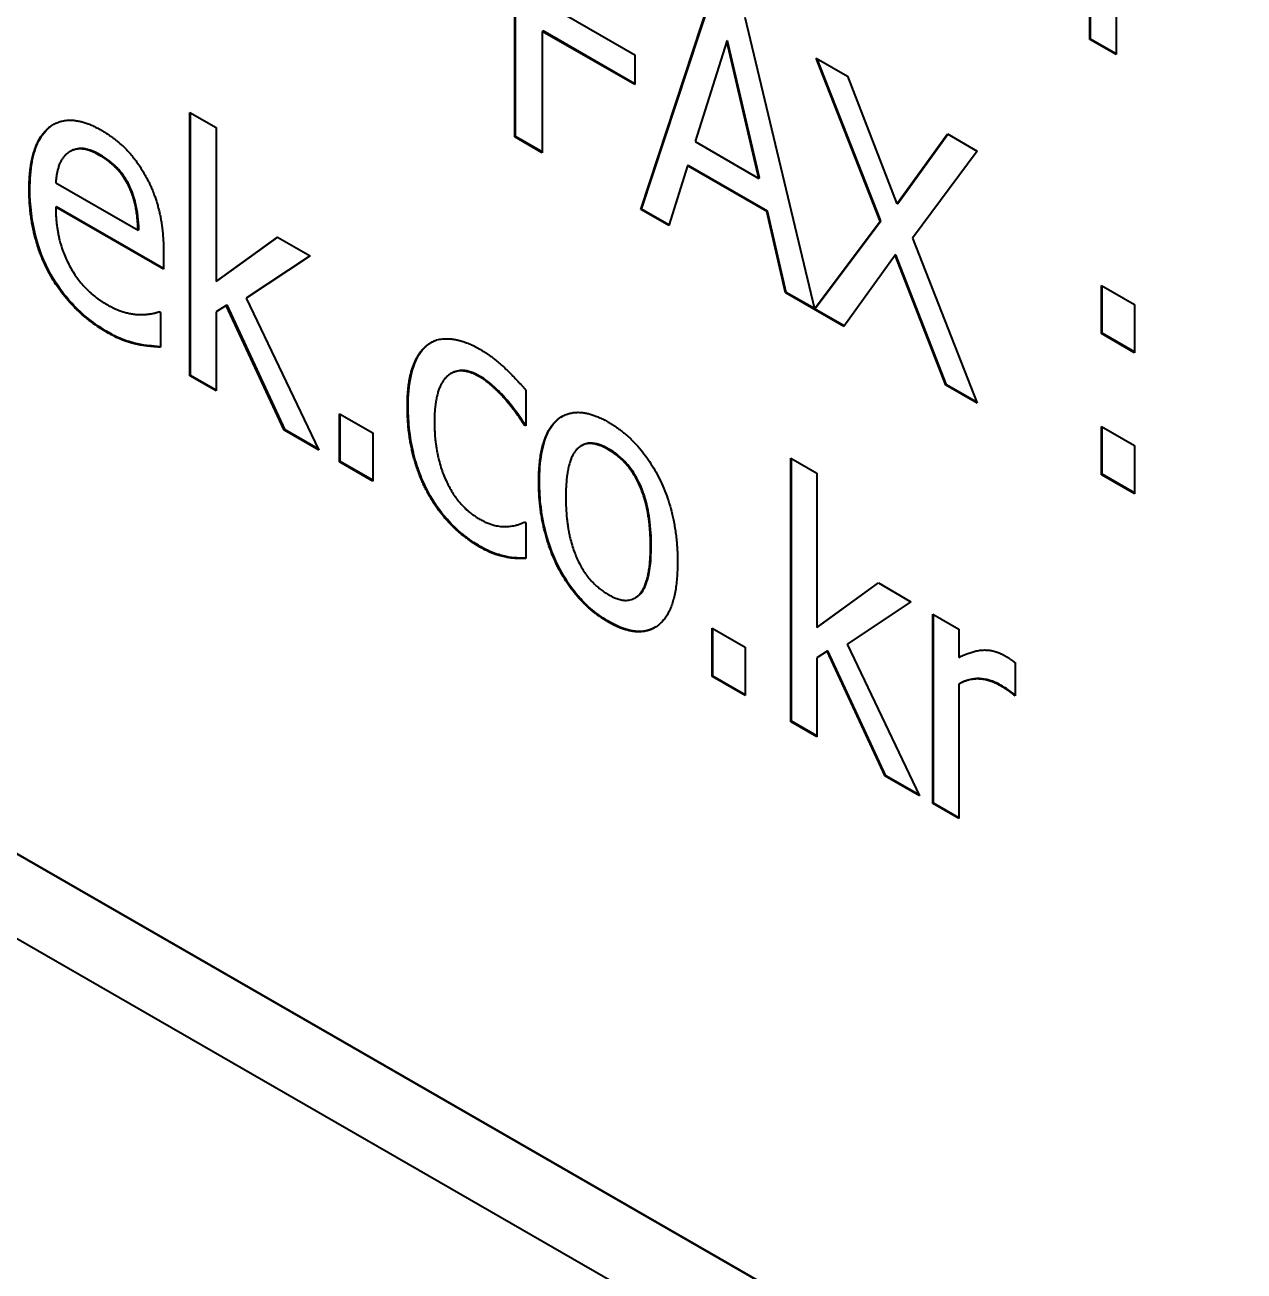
# Model space of a CAD drawing. Header units: millimetres. Extents: x 0 to 4205, y 0 to 2970.
# Drawn here: x 3798.13 to 3804.05, y 2333.1 to 2339.16 of the extents above; entities that cross this region are included whole.
import ezdxf

# ---------------------------------------------------------------- set-up
doc = ezdxf.new("R2010")
doc.units = ezdxf.units.MM
doc.header["$LTSCALE"] = 5
doc.layers.add('가시적인 것(ISO)', color=3, linetype='Continuous', lineweight=40)
doc.layers.add('가시적인 좁은 것(ISO)', color=3, linetype='Continuous', lineweight=35)

msp = doc.modelspace()

# ---------------------------------------------------------------- linework, layer by layer
at = {"layer": '가시적인 것(ISO)'}
for p, q in [((3831.3158, 2315.9911), (3782.4661, 2344.1217)), ((3782.4696, 2344.1238), (3831.3164, 2315.9948)), ((3782.1422, 2343.8995), (3831.6397, 2315.3958)), ((3803.3045, 2339.087), (3803.3045, 2340.3461)), ((3803.308, 2339.089), (3803.308, 2340.3441)), ((3800.5085, 2338.6134), (3800.5085, 2339.8397)), ((3800.512, 2338.6154), (3800.512, 2339.8376)), ((3803.4317, 2339.3993), (3803.4317, 2339.0138)), ((3800.6425, 2339.2715), (3801.0921, 2339.0127)), ((3801.1213, 2338.2604), (3801.4608, 2339.2913)), ((3801.1248, 2338.2625), (3801.4632, 2339.2899)), ((3801.6267, 2339.1957), (3801.9653, 2337.7776)), ((3800.6461, 2339.1285), (3800.6425, 2339.1265)), ((3801.0921, 2338.8676), (3800.6425, 2339.1265)), ((3800.6425, 2339.1265), (3800.6425, 2338.5361)), ((3801.0921, 2338.8717), (3800.6461, 2339.1285)), ((3801.5399, 2339.0788), (3801.3852, 2338.5905)), ((3801.5434, 2339.0808), (3801.5399, 2339.0788)), ((3801.6955, 2338.4118), (3801.5399, 2339.0788)), ((3801.699, 2338.4138), (3801.5434, 2339.0808)), ((3803.308, 2339.089), (3803.3045, 2339.087)), ((3803.4317, 2339.0138), (3803.3045, 2339.087)), ((3803.4317, 2339.0178), (3803.308, 2339.089)), ((3801.0921, 2339.0127), (3801.0921, 2338.8676)), ((3802.2851, 2338.2034), (3801.9731, 2338.9963)), ((3801.9731, 2338.9963), (3802.1261, 2338.9082)), ((3802.2886, 2338.2055), (3801.9787, 2338.993)), ((3802.1261, 2338.9082), (3802.3668, 2338.2876)), ((3798.9295, 2337.4519), (3798.9295, 2338.7329)), ((3798.9295, 2338.7329), (3799.0567, 2338.6596)), ((3798.933, 2337.454), (3798.933, 2338.7309)), ((3799.0567, 2338.6596), (3799.0567, 2337.9103)), ((3800.512, 2338.6154), (3800.5085, 2338.6134)), ((3800.6425, 2338.5361), (3800.5085, 2338.6134)), ((3800.6425, 2338.5402), (3800.512, 2338.6154)), ((3801.3852, 2338.5905), (3801.6955, 2338.4118)), ((3802.3668, 2338.2876), (3802.6126, 2338.628)), ((3802.3703, 2338.2896), (3802.614, 2338.6272)), ((3802.6126, 2338.628), (3802.757, 2338.5448)), ((3798.3503, 2338.5442), (3798.3468, 2338.5422)), ((3802.757, 2338.5448), (3802.4415, 2338.1213)), ((3801.3482, 2338.4726), (3801.2571, 2338.1822)), ((3801.3518, 2338.4747), (3801.3482, 2338.4726)), ((3801.7333, 2338.2509), (3801.3482, 2338.4726)), ((3801.7368, 2338.2529), (3801.3518, 2338.4747)), ((3801.699, 2338.4138), (3801.6955, 2338.4118)), ((3798.2771, 2338.3901), (3798.6777, 2338.1594)), ((3798.2807, 2338.2739), (3798.2771, 2338.2718)), ((3798.8014, 2337.9699), (3798.2771, 2338.2718)), ((3798.8014, 2337.974), (3798.2807, 2338.2739)), ((3802.3703, 2338.2896), (3802.3668, 2338.2876)), ((3801.1248, 2338.2625), (3801.1213, 2338.2604)), ((3801.2571, 2338.1822), (3801.1213, 2338.2604)), ((3801.2582, 2338.1857), (3801.1248, 2338.2625)), ((3801.7368, 2338.2529), (3801.7333, 2338.2509)), ((3801.8244, 2337.8556), (3801.7333, 2338.2509)), ((3801.8279, 2337.8576), (3801.7368, 2338.2529)), ((3798.6812, 2338.1615), (3798.6777, 2338.1594)), ((3801.9653, 2337.7776), (3802.2851, 2338.2034)), ((3801.9689, 2337.7797), (3802.2886, 2338.2055)), ((3802.2886, 2338.2055), (3802.2851, 2338.2034)), ((3799.0567, 2337.9103), (3799.3558, 2338.1267)), ((3799.0603, 2337.9124), (3799.3562, 2338.1264)), ((3799.3558, 2338.1267), (3799.514, 2338.0356)), ((3802.4415, 2338.1213), (3802.757, 2337.3185)), ((3798.8014, 2338.0544), (3798.8014, 2337.9699)), ((3799.514, 2338.0356), (3799.2037, 2337.8297)), ((3802.3582, 2338.0381), (3802.108, 2337.6922)), ((3802.3617, 2338.0402), (3802.3582, 2338.0381)), ((3802.604, 2337.4066), (3802.3582, 2338.0381)), ((3802.6075, 2337.4087), (3802.3617, 2338.0402)), ((3799.0603, 2337.9124), (3799.0567, 2337.9103)), ((3801.8279, 2337.8576), (3801.8244, 2337.8556)), ((3802.108, 2337.6922), (3801.8244, 2337.8556)), ((3801.9651, 2337.7786), (3801.8279, 2337.8576)), ((3803.3604, 2337.6568), (3803.3604, 2337.8913)), ((3803.3604, 2337.8913), (3803.522, 2337.7982)), ((3803.3639, 2337.6588), (3803.3639, 2337.8893)), ((3799.1066, 2337.7942), (3799.0567, 2337.7633)), ((3799.1101, 2337.7962), (3799.1066, 2337.7942)), ((3799.3885, 2337.1876), (3799.1066, 2337.7942)), ((3799.392, 2337.1896), (3799.1101, 2337.7962)), ((3799.2037, 2337.8297), (3799.5561, 2337.0911)), ((3803.522, 2337.7982), (3803.522, 2337.5637)), ((3798.7791, 2337.7641), (3798.7868, 2337.7597)), ((3798.7868, 2337.7597), (3798.7868, 2337.5907)), ((3799.0567, 2337.7633), (3799.0567, 2337.3787)), ((3801.9653, 2337.7776), (3801.9689, 2337.7797)), ((3802.1101, 2337.6951), (3801.9661, 2337.7781)), ((3803.3639, 2337.6588), (3803.3604, 2337.6568)), ((3803.522, 2337.5637), (3803.3604, 2337.6568)), ((3803.522, 2337.5678), (3803.3639, 2337.6588)), ((3798.933, 2337.454), (3798.9295, 2337.4519)), ((3799.0567, 2337.3787), (3798.9295, 2337.4519)), ((3799.0567, 2337.3827), (3798.933, 2337.454)), ((3800.2021, 2337.4649), (3800.1986, 2337.4628)), ((3800.5626, 2337.382), (3800.5626, 2337.2081)), ((3802.6075, 2337.4087), (3802.604, 2337.4066)), ((3802.757, 2337.3185), (3802.604, 2337.4066)), ((3802.7549, 2337.3238), (3802.6075, 2337.4087)), ((3799.6567, 2337.0332), (3799.6567, 2337.2677)), ((3799.6567, 2337.2677), (3799.8183, 2337.1747)), ((3799.6602, 2337.0352), (3799.6602, 2337.2657)), ((3799.392, 2337.1896), (3799.3885, 2337.1876)), ((3799.5561, 2337.0911), (3799.3885, 2337.1876)), ((3799.5534, 2337.0967), (3799.392, 2337.1896)), ((3800.5584, 2337.2146), (3800.5549, 2337.2126)), ((3800.5626, 2337.2081), (3800.5549, 2337.2126)), ((3800.5626, 2337.2122), (3800.5584, 2337.2146)), ((3803.3604, 2336.9711), (3803.3604, 2337.2056)), ((3803.3604, 2337.2056), (3803.522, 2337.1125)), ((3803.3639, 2336.9731), (3803.3639, 2337.2035)), ((3799.8183, 2337.1747), (3799.8183, 2336.9401)), ((3800.835, 2337.1132), (3800.8315, 2337.1112)), ((3803.522, 2337.1125), (3803.522, 2336.878)), ((3799.6602, 2337.0352), (3799.6567, 2337.0332)), ((3799.8183, 2336.9401), (3799.6567, 2337.0332)), ((3799.8183, 2336.9442), (3799.6602, 2337.0352)), ((3801.8502, 2335.77), (3801.8502, 2337.051)), ((3801.8502, 2337.051), (3801.9774, 2336.9777)), ((3801.8537, 2335.7721), (3801.8537, 2337.049)), ((3801.9774, 2336.9777), (3801.9774, 2336.2284)), ((3803.3639, 2336.9731), (3803.3604, 2336.9711)), ((3803.522, 2336.878), (3803.3604, 2336.9711)), ((3803.522, 2336.8821), (3803.3639, 2336.9731)), ((3800.5549, 2336.7415), (3800.5626, 2336.7371)), ((3800.5626, 2336.7371), (3800.5626, 2336.5632)), ((3800.4673, 2336.5734), (3800.4638, 2336.5714)), ((3801.9774, 2336.2284), (3802.2765, 2336.4447)), ((3801.9809, 2336.2305), (3802.2769, 2336.4445)), ((3802.2765, 2336.4447), (3802.4347, 2336.3537)), ((3801.0967, 2336.3734), (3801.0931, 2336.3713)), ((3802.4347, 2336.3537), (3802.1244, 2336.1478)), ((3802.5404, 2335.3726), (3802.5404, 2336.2928)), ((3802.5404, 2336.2928), (3802.6676, 2336.2195)), ((3802.5439, 2335.3746), (3802.5439, 2336.2908)), ((3801.4677, 2335.9903), (3801.4677, 2336.2248)), ((3801.4677, 2336.2248), (3801.6293, 2336.1318)), ((3801.4712, 2335.9923), (3801.4712, 2336.2228)), ((3801.9809, 2336.2305), (3801.9774, 2336.2284)), ((3802.6676, 2336.2195), (3802.6676, 2336.0824)), ((3801.6293, 2336.1318), (3801.6293, 2335.8972)), ((3802.0273, 2336.1123), (3801.9774, 2336.0814)), ((3802.0308, 2336.1143), (3802.0273, 2336.1123)), ((3802.3092, 2335.5057), (3802.0273, 2336.1123)), ((3802.3127, 2335.5077), (3802.0308, 2336.1143)), ((3802.1244, 2336.1478), (3802.4768, 2335.4092)), ((3801.9774, 2336.0814), (3801.9774, 2335.6968)), ((3802.9409, 2336.0572), (3802.9409, 2335.8962)), ((3801.4712, 2335.9923), (3801.4677, 2335.9903)), ((3801.6293, 2335.8972), (3801.4677, 2335.9903)), ((3801.6293, 2335.9013), (3801.4712, 2335.9923)), ((3802.6676, 2335.9522), (3802.6676, 2335.2993)), ((3802.6745, 2335.9562), (3802.671, 2335.9542)), ((3802.9376, 2335.9022), (3802.9341, 2335.9001)), ((3802.9409, 2335.8962), (3802.9341, 2335.9001)), ((3802.9409, 2335.9002), (3802.9376, 2335.9022)), ((3801.8537, 2335.7721), (3801.8502, 2335.77)), ((3801.9774, 2335.6968), (3801.8502, 2335.77)), ((3801.9774, 2335.7008), (3801.8537, 2335.7721)), ((3802.3127, 2335.5077), (3802.3092, 2335.5057)), ((3802.4768, 2335.4092), (3802.3092, 2335.5057)), ((3802.4741, 2335.4148), (3802.3127, 2335.5077)), ((3802.5439, 2335.3746), (3802.5404, 2335.3726)), ((3802.6676, 2335.2993), (3802.5404, 2335.3726)), ((3802.6676, 2335.3034), (3802.5439, 2335.3746))]:
    msp.add_line(p, q, dxfattribs=at)
for points, degree in [([(3798.1482, 2338.357), (3798.1482, 2338.5816), (3798.3416, 2338.7366), (3798.498, 2338.6465)], 2), ([(3798.498, 2338.6465), (3798.5685, 2338.6059), (3798.6768, 2338.4938), (3798.7172, 2338.4179)], 2), ([(3798.3399, 2338.5378), (3798.3106, 2338.5179), (3798.2814, 2338.4462), (3798.2771, 2338.3901)], 2), ([(3798.4903, 2338.5237), (3798.4396, 2338.5529), (3798.3682, 2338.5572), (3798.3399, 2338.5378)], 2), ([(3798.6347, 2338.369), (3798.6123, 2338.4167), (3798.5419, 2338.494), (3798.4903, 2338.5237)], 2), ([(3798.7172, 2338.4179), (3798.7585, 2338.3415), (3798.8014, 2338.1647), (3798.8014, 2338.0544)], 2), ([(3798.5281, 2337.6622), (3798.3476, 2337.7662), (3798.1482, 2338.1284), (3798.1482, 2338.357)], 2), ([(3798.6777, 2338.1594), (3798.6759, 2338.223), (3798.6545, 2338.3268), (3798.6347, 2338.369)], 2), ([(3798.2771, 2338.2718), (3798.2771, 2338.1118), (3798.4095, 2337.8657), (3798.5272, 2337.7979)], 2), ([(3798.5272, 2337.7979), (3798.5685, 2337.7741), (3798.6493, 2337.7504), (3798.682, 2337.7495)], 2), ([(3798.682, 2337.7495), (3798.7163, 2337.7496), (3798.7636, 2337.7571), (3798.7791, 2337.7641)], 2), ([(3798.6716, 2337.6054), (3798.6347, 2337.6137), (3798.5745, 2337.6355), (3798.5281, 2337.6622)], 2), ([(3798.7868, 2337.5907), (3798.7645, 2337.5927), (3798.6983, 2337.599), (3798.6716, 2337.6054)], 2), ([(3800.0847, 2337.6026), (3800.1294, 2337.6375), (3800.2626, 2337.6253), (3800.3391, 2337.5813)], 2), ([(3800.0882, 2337.6046), (3800.0928, 2337.6082), (3800.0975, 2337.6114), (3800.1024, 2337.6143)], 3), ([(3799.9867, 2337.3012), (3799.9867, 2337.4225), (3800.04, 2337.5687), (3800.0847, 2337.6026)], 2), ([(3800.3391, 2337.5813), (3800.4019, 2337.5451), (3800.5171, 2337.4361), (3800.5626, 2337.382)], 2), ([(3800.3374, 2337.4471), (3800.2386, 2337.504), (3800.1182, 2337.3915), (3800.1182, 2337.2255)], 2), ([(3800.4681, 2337.3311), (3800.4423, 2337.3619), (3800.3701, 2337.4283), (3800.3374, 2337.4471)], 2), ([(3800.0847, 2336.8841), (3800.0383, 2336.9694), (3799.9867, 2337.18), (3799.9867, 2337.3012)], 2), ([(3800.5549, 2337.2126), (3800.542, 2337.2339), (3800.499, 2337.2944), (3800.4681, 2337.3311)], 2), ([(3800.6254, 2336.9355), (3800.6254, 2337.166), (3800.811, 2337.3145), (3800.9632, 2337.2269)], 2), ([(3800.1182, 2337.2255), (3800.1182, 2337.0635), (3800.2343, 2336.8148), (3800.3374, 2336.7554)], 2), ([(3800.9632, 2337.2269), (3801.1161, 2337.1388), (3801.3001, 2336.7785), (3801.3001, 2336.5469)], 2), ([(3800.9632, 2337.0937), (3800.8643, 2337.1507), (3800.7569, 2337.0386), (3800.7569, 2336.8597)], 2), ([(3801.1686, 2336.6226), (3801.1686, 2336.8015), (3801.062, 2337.0368), (3800.9632, 2337.0937)], 2), ([(3800.3391, 2336.6193), (3800.2618, 2336.6639), (3800.1311, 2336.7977), (3800.0847, 2336.8841)], 2), ([(3800.9632, 2336.255), (3800.8059, 2336.3456), (3800.6254, 2336.7109), (3800.6254, 2336.9355)], 2), ([(3800.7569, 2336.8597), (3800.7569, 2336.6858), (3800.8643, 2336.4451), (3800.9632, 2336.3882)], 2), ([(3800.3374, 2336.7554), (3800.3993, 2336.7198), (3800.5119, 2336.7176), (3800.5549, 2336.7415)], 2), ([(3800.4638, 2336.5714), (3800.4311, 2336.5783), (3800.3795, 2336.596), (3800.3391, 2336.6193)], 2), ([(3800.9632, 2336.3882), (3801.0611, 2336.3317), (3801.1686, 2336.4458), (3801.1686, 2336.6226)], 2), ([(3800.5626, 2336.5632), (3800.5437, 2336.5631), (3800.487, 2336.565), (3800.4638, 2336.5714)], 2), ([(3801.3001, 2336.5469), (3801.3001, 2336.3144), (3801.1161, 2336.1669), (3800.9632, 2336.255)], 2), ([(3802.6676, 2336.0824), (3802.7372, 2336.1178), (3802.8412, 2336.1196), (3802.8894, 2336.0918)], 2), ([(3802.8894, 2336.0918), (3802.9091, 2336.0804), (3802.9289, 2336.0671), (3802.9409, 2336.0572)], 2), ([(3802.8662, 2335.9462), (3802.8146, 2335.9759), (3802.7132, 2335.9796), (3802.6676, 2335.9522)], 2), ([(3802.9341, 2335.9001), (3802.9203, 2335.913), (3802.8885, 2335.9333), (3802.8662, 2335.9462)], 2)]:
    msp.add_open_spline(points, degree=degree, dxfattribs=at)
for points, knots in [([(3798.1517, 2338.359), (3798.1517, 2338.4055), (3798.1548, 2338.4505), (3798.1691, 2338.5288), (3798.1794, 2338.5628), (3798.2164, 2338.6362), (3798.244, 2338.6605), (3798.2682, 2338.6749)], [-0.14210217, -0.14210217, -0.14210217, -0.14210217, -0.1209944, -0.1209944, -0.10207716, -0.10207716, -0.07378621, -0.07378621, -0.07378621, -0.07378621]), ([(3798.4938, 2338.5258), (3798.4777, 2338.5351), (3798.4613, 2338.5431), (3798.4259, 2338.5556), (3798.4128, 2338.5569), (3798.3845, 2338.5581), (3798.3663, 2338.5534), (3798.3503, 2338.5442)], [-0.03522729, -0.03522729, -0.03522729, -0.03522729, -0.02935181, -0.02935181, -0.02212217, -0.02212217, -0.00284568, -0.00284568, -0.00284568, -0.00284568]), ([(3798.6382, 2338.3711), (3798.6303, 2338.3879), (3798.6212, 2338.4039), (3798.5979, 2338.4381), (3798.5853, 2338.4526), (3798.5503, 2338.4893), (3798.5214, 2338.5099), (3798.4938, 2338.5258)], [-0.03904079, -0.03904079, -0.03904079, -0.03904079, -0.03201187, -0.03201187, -0.02341156, -0.02341156, 0, 0, 0, 0]), ([(3798.5316, 2337.6642), (3798.5, 2337.6824), (3798.4682, 2337.7036), (3798.409, 2337.7507), (3798.3815, 2337.7759), (3798.3168, 2337.8462), (3798.2829, 2337.893), (3798.2312, 2337.9855), (3798.2041, 2338.0422), (3798.1599, 2338.2008), (3798.1517, 2338.2833), (3798.1517, 2338.359)], [-0.25738, -0.25738, -0.25738, -0.25738, -0.2101741, -0.2101741, -0.167381, -0.167381, -0.1045278, -0.1045278, -0.0555574, -0.0555574, 0, 0, 0, 0]), ([(3798.6812, 2338.1615), (3798.6799, 2338.2083), (3798.6751, 2338.251), (3798.6594, 2338.3173), (3798.6506, 2338.3446), (3798.6382, 2338.3711)], [-0.04407769, -0.04407769, -0.04407769, -0.04407769, -0.01765231, -0.01765231, 0, 0, 0, 0]), ([(3798.6752, 2337.6074), (3798.6531, 2337.6124), (3798.6308, 2337.6185), (3798.5842, 2337.6353), (3798.5558, 2337.6503), (3798.5316, 2337.6642)], [-0.03994906, -0.03994906, -0.03994906, -0.03994906, -0.02053288, -0.02053288, 0, 0, 0, 0]), ([(3798.7868, 2337.5931), (3798.7648, 2337.595), (3798.7415, 2337.5972), (3798.7158, 2337.5997), (3798.6951, 2337.6026), (3798.6752, 2337.6074)], [-0.02367493, -0.02367493, -0.02367493, -0.02367493, -0.01762699, -0.01762699, 0, 0, 0, 0]), ([(3799.9903, 2337.3033), (3799.9903, 2337.4179), (3800.0081, 2337.4776), (3800.0389, 2337.5512), (3800.0599, 2337.5831), (3800.0882, 2337.6046)], [-0.07189776, -0.07189776, -0.07189776, -0.07189776, -0.03670663, -0.03670663, 0, 0, 0, 0]), ([(3800.341, 2337.4492), (3800.3259, 2337.4578), (3800.3109, 2337.4649), (3800.2821, 2337.4745), (3800.2686, 2337.4772), (3800.2355, 2337.4785), (3800.2178, 2337.4739), (3800.2021, 2337.4649)], [-0.16299094, -0.16299094, -0.16299094, -0.16299094, -0.14024749, -0.14024749, -0.1186812, -0.1186812, -0.08516179, -0.08516179, -0.08516179, -0.08516179]), ([(3800.4716, 2337.3332), (3800.4481, 2337.3612), (3800.423, 2337.3849), (3800.3874, 2337.4177), (3800.3642, 2337.4357), (3800.341, 2337.4492)], [-0.03157786, -0.03157786, -0.03157786, -0.03157786, -0.01976727, -0.01976727, 0, 0, 0, 0]), ([(3800.0882, 2336.8861), (3800.0722, 2336.9156), (3800.0586, 2336.9458), (3800.033, 2337.0134), (3800.0231, 2337.0482), (3799.9969, 2337.1551), (3799.9903, 2337.2325), (3799.9903, 2337.3033)], [-0.08662132, -0.08662132, -0.08662132, -0.08662132, -0.07091029, -0.07091029, -0.05195137, -0.05195137, 0, 0, 0, 0]), ([(3800.5584, 2337.2146), (3800.5458, 2337.2355), (3800.5298, 2337.2581), (3800.5078, 2337.2891), (3800.4893, 2337.3122), (3800.4716, 2337.3332)], [-0.02298038, -0.02298038, -0.02298038, -0.02298038, -0.01694551, -0.01694551, 0, 0, 0, 0]), ([(3800.6289, 2336.9375), (3800.6289, 2336.9848), (3800.6318, 2337.031), (3800.6455, 2337.1104), (3800.6553, 2337.1449), (3800.6919, 2337.2202), (3800.7189, 2337.2426), (3800.7403, 2337.2552)], [-0.13063328, -0.13063328, -0.13063328, -0.13063328, -0.1123019, -0.1123019, -0.09621194, -0.09621194, -0.07150376, -0.07150376, -0.07150376, -0.07150376]), ([(3800.9667, 2337.0958), (3800.9507, 2337.105), (3800.9347, 2337.1125), (3800.9045, 2337.1222), (3800.8906, 2337.1246), (3800.8615, 2337.1243), (3800.8474, 2337.1204), (3800.835, 2337.1132)], [-0.13544963, -0.13544963, -0.13544963, -0.13544963, -0.11875979, -0.11875979, -0.10326441, -0.10326441, -0.08473146, -0.08473146, -0.08473146, -0.08473146]), ([(3801.1721, 2336.6247), (3801.1721, 2336.6667), (3801.1699, 2336.7115), (3801.1589, 2336.7927), (3801.1511, 2336.8312), (3801.1253, 2336.9112), (3801.1099, 2336.9414), (3801.0817, 2336.9899), (3801.0637, 2337.0142), (3801.019, 2337.0611), (3800.993, 2337.0806), (3800.9667, 2337.0958)], [-0.085957, -0.085957, -0.085957, -0.085957, -0.06934265, -0.06934265, -0.05592497, -0.05592497, -0.04101288, -0.04101288, -0.02228505, -0.02228505, 0, 0, 0, 0]), ([(3800.9667, 2336.257), (3800.9423, 2336.2711), (3800.9179, 2336.2875), (3800.8717, 2336.3245), (3800.8501, 2336.3446), (3800.7942, 2336.4053), (3800.7636, 2336.4484), (3800.7127, 2336.5399), (3800.6844, 2336.6004), (3800.6377, 2336.7677), (3800.6289, 2336.8563), (3800.6289, 2336.9375)], [-0.2314011, -0.2314011, -0.2314011, -0.2314011, -0.1968434, -0.1968434, -0.1646481, -0.1646481, -0.1102897, -0.1102897, -0.0596216, -0.0596216, 0, 0, 0, 0]), ([(3800.3427, 2336.6213), (3800.3139, 2336.6379), (3800.2853, 2336.6574), (3800.2308, 2336.7019), (3800.2043, 2336.727), (3800.1447, 2336.7938), (3800.1142, 2336.8378), (3800.0882, 2336.8861)], [-0.08044573, -0.08044573, -0.08044573, -0.08044573, -0.05591261, -0.05591261, -0.03295889, -0.03295889, 0, 0, 0, 0]), ([(3800.4673, 2336.5734), (3800.4481, 2336.5775), (3800.4286, 2336.5824), (3800.3882, 2336.5963), (3800.3635, 2336.6093), (3800.3427, 2336.6213)], [-0.03468952, -0.03468952, -0.03468952, -0.03468952, -0.01771379, -0.01771379, 0, 0, 0, 0]), ([(3801.0967, 2336.3734), (3801.1001, 2336.3753), (3801.1034, 2336.3776), (3801.1282, 2336.3967), (3801.1413, 2336.4219), (3801.1663, 2336.4941), (3801.1721, 2336.5576), (3801.1721, 2336.6247)], [-0.07855563, -0.07855563, -0.07855563, -0.07855563, -0.07477469, -0.07477469, -0.04926273, -0.04926273, 0, 0, 0, 0]), ([(3800.5626, 2336.5652), (3800.5481, 2336.5652), (3800.5335, 2336.5656), (3800.5026, 2336.5666), (3800.4848, 2336.5686), (3800.4673, 2336.5734)], [-0.02905391, -0.02905391, -0.02905391, -0.02905391, -0.01530542, -0.01530542, 0, 0, 0, 0]), ([(3801.1898, 2336.2279), (3801.1626, 2336.2127), (3801.1315, 2336.2065), (3801.055, 2336.2142), (3801.0112, 2336.2314), (3800.9667, 2336.257)], [-0.07012066, -0.07012066, -0.07012066, -0.07012066, -0.03775459, -0.03775459, 0, 0, 0, 0]), ([(3802.8697, 2335.9482), (3802.8523, 2335.9582), (3802.8352, 2335.9658), (3802.7987, 2335.977), (3802.7814, 2335.9793), (3802.7326, 2335.9811), (3802.7017, 2335.9719), (3802.6745, 2335.9562)], [-0.05828388, -0.05828388, -0.05828388, -0.05828388, -0.0470529, -0.0470529, -0.03397152, -0.03397152, -0.00135985, -0.00135985, -0.00135985, -0.00135985]), ([(3802.9376, 2335.9022), (3802.9241, 2335.9148), (3802.9124, 2335.9224), (3802.8956, 2335.9331), (3802.882, 2335.9412), (3802.8697, 2335.9482)], [-0.0141823, -0.0141823, -0.0141823, -0.0141823, -0.01041743, -0.01041743, 0, 0, 0, 0])]:
    msp.add_open_spline(points, degree=3, knots=knots, dxfattribs=at)
at = {"layer": '가시적인 좁은 것(ISO)'}
for p, q in [((3798.4938, 2338.5258), (3798.4903, 2338.5237)), ((3798.1517, 2338.359), (3798.1482, 2338.357)), ((3798.6382, 2338.3711), (3798.6347, 2338.369)), ((3798.5316, 2337.6642), (3798.5281, 2337.6622)), ((3798.6752, 2337.6074), (3798.6716, 2337.6054)), ((3800.0882, 2337.6046), (3800.0847, 2337.6026)), ((3800.341, 2337.4492), (3800.3374, 2337.4471)), ((3799.9903, 2337.3033), (3799.9867, 2337.3012)), ((3800.4716, 2337.3332), (3800.4681, 2337.3311)), ((3800.9667, 2337.0958), (3800.9632, 2337.0937)), ((3800.6289, 2336.9375), (3800.6254, 2336.9355)), ((3800.0882, 2336.8861), (3800.0847, 2336.8841)), ((3800.3427, 2336.6213), (3800.3391, 2336.6193)), ((3801.1721, 2336.6247), (3801.1686, 2336.6226)), ((3800.9667, 2336.257), (3800.9632, 2336.255)), ((3802.8697, 2335.9482), (3802.8662, 2335.9462))]:
    msp.add_line(p, q, dxfattribs=at)

doc.saveas('drawing.dxf')
